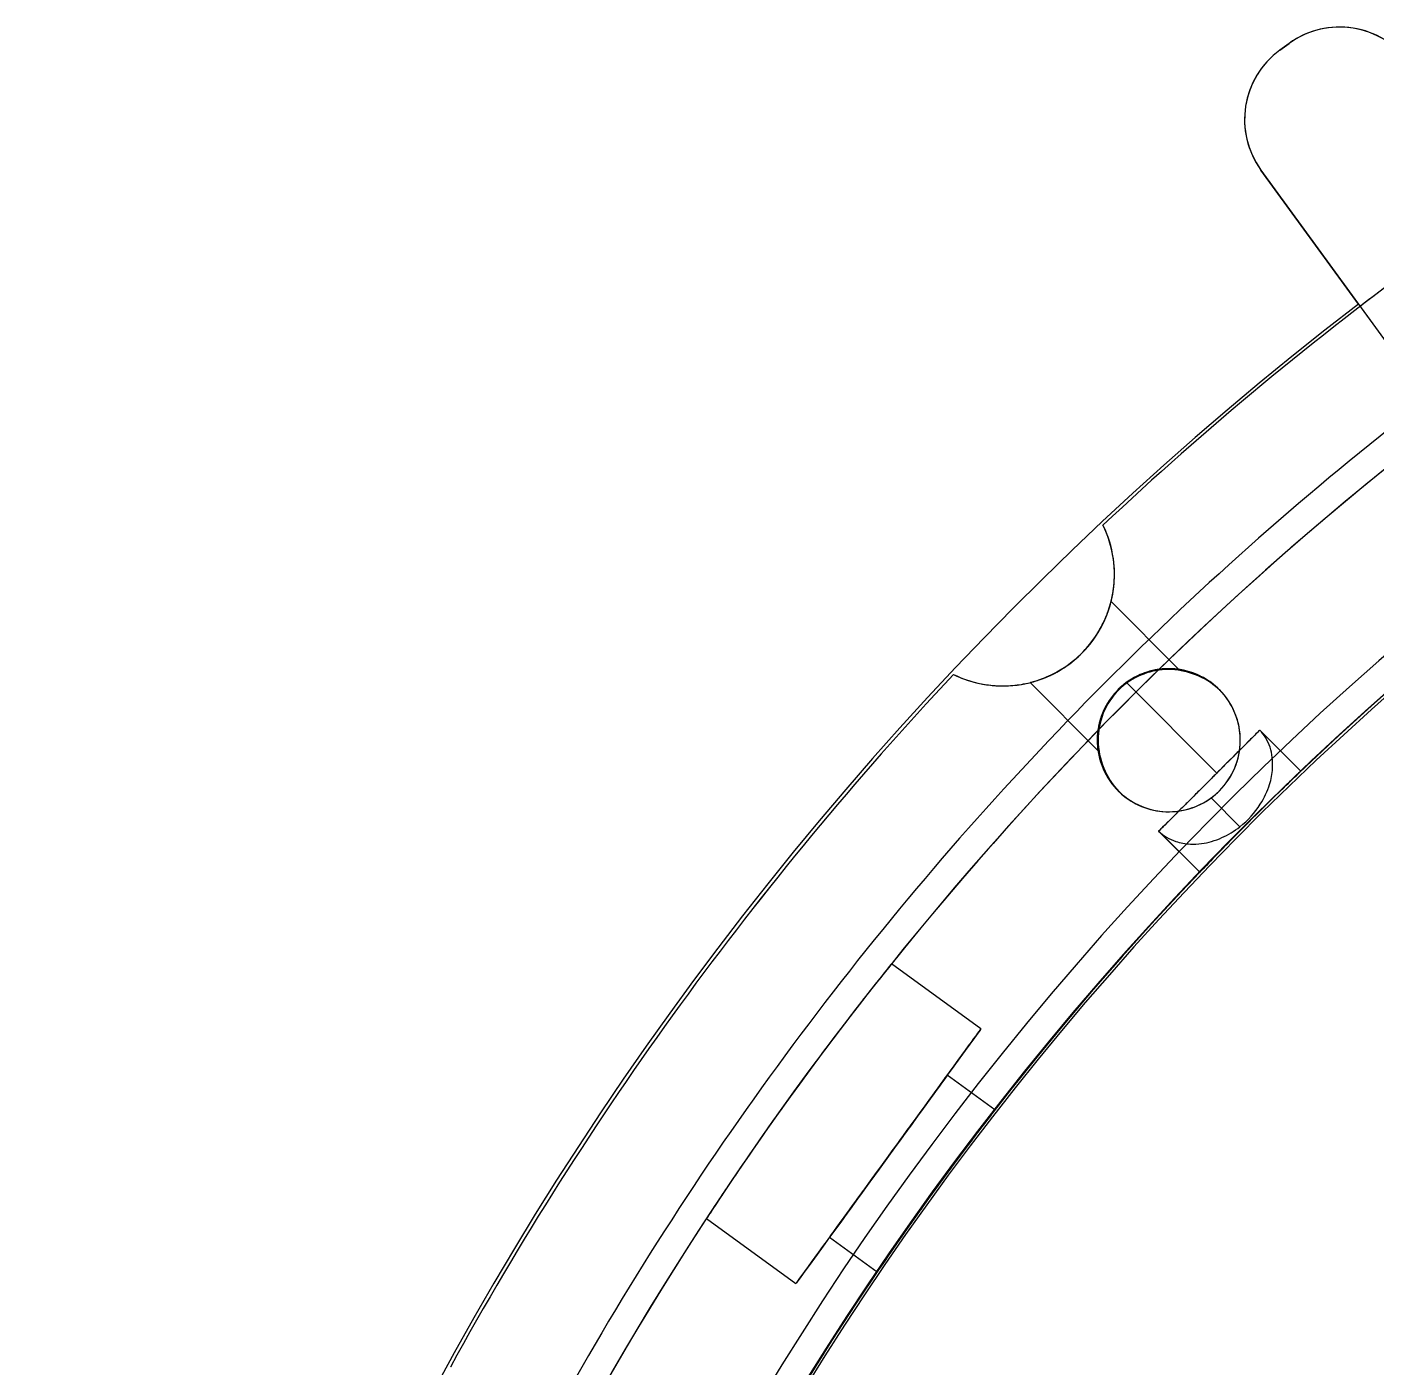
# Model space of a CAD drawing. Header units: millimetres. Extents: x -235 to 540, y -175 to 360.
# Drawn here: x -119.1 to -71.92, y 57.29 to 104.13 of the extents above; entities that cross this region are included whole.
import ezdxf

# ---------------------------------------------------------------- set-up
doc = ezdxf.new("R2010")
doc.units = ezdxf.units.MM
doc.layers.get('0').update_dxf_attribs({"color": 1, "linetype": 'CONTINUOUS'})

msp = doc.modelspace()

# ---------------------------------------------------------------- linework, layer by layer
at = {"color": 2, "linetype": 'CONTINUOUS'}
for p, q in [((-74.988, 103.552), (-75.312, 103.317)), ((-75.312, 103.317), (-74.988, 103.552)), ((-74.988, 103.552, -20), (-75.312, 103.317, -20)), ((-74.988, 103.552, -20), (-74.988, 103.552)), ((-75.312, 103.317), (-75.312, 103.317, -20)), ((-75.975, 99.127), (-72.51, 94.357)), ((-72.569, 94.438), (-75.975, 99.127)), ((-75.975, 99.127, -20), (-8.158, 5.784, -20)), ((-75.975, 99.127, -20), (-75.975, 99.127)), ((-72.569, 94.438, -7), (-65.983, 85.374, -7)), ((-72.569, 94.438), (-72.569, 94.438, -7)), ((-81.495, 86.716, 2.679), (-81.495, 86.716, 30)), ((-81.213, 84.041, 19), (-81.213, 84.041, 17)), ((-81.213, 84.041, 17), (-78.842, 81.671, 17)), ((-78.842, 81.671, 19), (-81.213, 84.041, 19)), ((-81.213, 84.041, 26.5), (-78.844, 81.672, 26.5)), ((-81.213, 84.041, 9.5), (-78.842, 81.671, 9.5)), ((-78.852, 81.672, 26.347), (-78.846, 81.671, 26.409)), ((-78.842, 81.671, 17), (-78.842, 81.671, 19)), ((-86.716, 81.495, 30), (-86.716, 81.495, 2.679)), ((-84.041, 81.213, 17), (-84.041, 81.213, 19)), ((-84.041, 81.213, 19), (-81.671, 78.842, 19)), ((-81.671, 78.842, 17), (-84.041, 81.213, 17)), ((-81.671, 78.842, 26.5), (-84.041, 81.213, 26.5)), ((-81.671, 78.842, 9.5), (-84.041, 81.213, 9.5)), ((-77.513, 78.05, 48.86), (-80.66, 81.197, 31.013)), ((-80.964, 80.964, 31), (-80.964, 80.964, 28.5)), ((-80.964, 80.964, 7.5), (-80.964, 80.964, 1.474)), ((-80.964, 80.964, 15), (-80.964, 80.964, 11.5)), ((-80.964, 80.964, 24.5), (-80.964, 80.964, 21)), ((-80.964, 80.964, 31), (-80.949, 80.949, 31.012)), ((-77.396, 80.931, 31), (-77.428, 80.964, 30.624)), ((-76.014, 79.55, 38.645), (-76.014, 79.55, 38.5)), ((-76.014, 79.55, 54.5), (-76.014, 79.55, 38.645)), ((-74.579, 78.115, 54.5), (-76.014, 79.55, 54.5)), ((-76.014, 79.549, 38.5), (-74.579, 78.115, 38.5)), ((-76.014, 79.549, 38.454), (-76.014, 79.549, 38.5)), ((-81.671, 78.842, 19), (-81.671, 78.842, 17)), ((-74.579, 78.115, 38.5), (-74.579, 78.115, 54.5)), ((-80.964, 77.428, 30.624), (-80.931, 77.396, 31)), ((-77.428, 77.428, 0.134), (-77.428, 77.428, 30.317)), ((-77.717, 77.18, 30.321), (-76.711, 76.174, 36.029)), ((-79.55, 76.014, 54.5), (-78.115, 74.579, 54.5)), ((-79.55, 76.014, 38.645), (-79.55, 76.014, 54.5)), ((-79.55, 76.014, 38.5), (-79.55, 76.014, 38.645)), ((-78.115, 74.579, 38.5), (-79.549, 76.014, 38.5)), ((-79.549, 76.014, 38.5), (-79.549, 76.014, 38.454)), ((-78.115, 74.579, 54.5), (-78.115, 74.579, 38.5)), ((-85.759, 69.106, 51), (-88.888, 71.379, 51)), ((-85.271, 66.279, 51), (-86.935, 67.488, 51)), ((-95.353, 62.48, 51), (-92.225, 60.207, 51)), ((-91.049, 61.825, 51), (-89.385, 60.616, 51)), ((-104.303, 57.288, 2.679), (-104.303, 57.288, 30))]:
    msp.add_line(p, q, dxfattribs=at)
for centre, radius, start, end in [((-73.225, 101.125), 3, 35.9998, 126.0002), ((-73.225, 101.125), 3, 36, 126), ((-73.225, 101.125, -20), 3, 36, 126), ((-73.548, 100.89), 3, 125.9998, -143.9998), ((-73.548, 100.89), 3, 126, -144), ((-73.548, 100.89, -20), 3, 126, -144), ((0, 0, 2.679), 119, 126.0963, 133.22221), ((0, 0, 30.002), 119, 126.09631, 133.22224), ((0, 0), 119, 126.0963, 127.54092), ((0, 0), 119.1, 127.53962, -145.53962), ((0, 0, -7), 119.1, 127.53962, -145.53962), ((0.006, 0.023, 34.021), 114.985, 126.10874, 140.87401), ((0, 0, 35.732), 114, 126.10052, -175.27167), ((0, 0, 67), 114, 126.10052, 178.49204), ((0, 0), 109, 126.10514, -144.10514), ((0, 0), 108, 126.1061, -144.1061), ((0, 0, 67), 108, 126.1061, 178.40825), ((0, 0), 107.9, 127.69948, -145.69948), ((0, 0, -7), 107.9, 127.69948, -145.69948), ((-79.196, 79.196, 31), 2.5, 43.9419, 135), ((0, 0, 2.679), 119, 136.77779, 151.22221), ((0, 0, 30), 119, 136.77782, 151.22222), ((-79.196, 79.196, 31), 2.5, 135, -133.9419)]:
    msp.add_arc(centre, radius, start, end, dxfattribs=at)
at = {"color": 2, "linetype": 'CONTINUOUS', "extrusion": (0.179317, -0.187651, 0.965729)}
msp.add_arc((-2.926, 116.803, -28.298), 4.093, -36.4221, -16.9015, dxfattribs=at)
at = {"color": 2, "linetype": 'CONTINUOUS', "extrusion": (-0.488932, 0.512193, 0.706118)}
msp.add_arc((5.581, -64.203, 105.444), 6.662, 153.3603, 167.6873, dxfattribs=at)
at = {"color": 2, "linetype": 'CONTINUOUS', "extrusion": (0.18348, -0.187076, 0.965058)}
msp.add_arc((-1.25, 116.67, -28.588), 3.95, -57.4496, -37.1324, dxfattribs=at)
at = {"color": 2, "linetype": 'CONTINUOUS', "extrusion": (-0.496393, 0.508816, 0.703349)}
msp.add_arc((2.968, -63.161, 105.674), 5.194, 138.9902, 152.9179, dxfattribs=at)
at = {"color": 2, "linetype": 'CONTINUOUS', "extrusion": (-0.502492, 0.507395, 0.700037)}
msp.add_arc((1.161, -61.883, 105.944), 3.982, 124.1224, 138.6712, dxfattribs=at)
at = {"color": 2, "linetype": 'CONTINUOUS', "extrusion": (0.188208, -0.188269, 0.963915)}
msp.add_arc((-0.019, 116.405, -29.075), 3.78, -99.3074, -57.8825, dxfattribs=at)
at = {"color": 2, "linetype": 'CONTINUOUS', "extrusion": (0.95967, -0.281093, 0.00449)}
for centre in [(56.033, 26.963, -101.442), (56.033, 9.963, -101.518), (56.033, 17.463, -101.485)]:
    msp.add_arc(centre, 1.791, -25.3407, -0.2223, dxfattribs=at)
at = {"color": 2, "linetype": 'CONTINUOUS', "extrusion": (-0.963183, 0.268837, 0.00236)}
for centre, start in [((-57.349, 26.259, 100.878), 159.0944), ((-57.349, 9.259, 100.838), 159.0943), ((-57.349, 18.759, 100.861), 159.0944)]:
    msp.add_arc(centre, 1.765, start, 179.8901, dxfattribs=at)
at = {"color": 2, "linetype": 'CONTINUOUS', "extrusion": (-0.506108, 0.507423, 0.697407)}
msp.add_arc((0.306, -60.864, 106.155), 3.217, 110.4004, 123.8922, dxfattribs=at)
at = {"color": 2, "linetype": 'CONTINUOUS', "extrusion": (-0.799614, 0.563827, 0.206678)}
for centre in [(-19.759, 2.081, 117.914), (-19.759, -5.257, 116.364)]:
    msp.add_arc(centre, 2.149, 128.338, 141.6283, dxfattribs=at)
at = {"color": 2, "linetype": 'CONTINUOUS', "extrusion": (-0.799614, 0.563828, 0.206678)}
msp.add_arc((-19.759, -14.552, 114.401), 2.149, 128.338, 141.6283, dxfattribs=at)
at = {"color": 2, "linetype": 'CONTINUOUS', "extrusion": (0.880822, -0.46298, 0.099007)}
for centre in [(34.541, 37.471, -107.858), (34.541, 20.555, -109.542), (34.541, 28.018, -108.799)]:
    msp.add_arc(centre, 2.087, -44.2031, -24.7133, dxfattribs=at)
at = {"color": 2, "linetype": 'CONTINUOUS', "extrusion": (-0.90578, 0.418425, 0.066961)}
for centre in [(-40.22, 19.053, 110.523), (-40.22, 11.57, 110.02)]:
    msp.add_arc(centre, 2.032, 140.092, 159.335, dxfattribs=at)
at = {"color": 2, "linetype": 'CONTINUOUS', "extrusion": (-0.905779, 0.418426, 0.066961)}
msp.add_arc((-40.22, 2.091, 109.384), 2.032, 140.092, 159.3349, dxfattribs=at)
at = {"color": 2, "linetype": 'CONTINUOUS', "extrusion": (0.64568, -0.636639, 0.421649)}
for centre in [(0.815, 73.116, -95.122), (0.815, 57.702, -102.29), (0.815, 64.502, -99.128)]:
    msp.add_arc(centre, 1.864, -89.0841, -56.5957, dxfattribs=at)
at = {"color": 2, "linetype": 'CONTINUOUS', "extrusion": (-0.699226, 0.628125, 0.341381)}
for centre, start, end in [((-6.174, -14.874, 118.867), 112.832, 130.2509), ((-6.174, -21.924, 116.306), 112.832, 130.2509), ((-6.174, -30.853, 113.063), 112.8319, 130.2508)]:
    msp.add_arc(centre, 2.032, start, end, dxfattribs=at)
at = {"color": 2, "linetype": 'CONTINUOUS', "extrusion": (0.753365, -0.600858, 0.267228)}
for centre in [(12.953, 56.582, -104.765), (12.953, 40.2, -109.307), (12.953, 47.427, -107.303)]:
    msp.add_arc(centre, 2.117, -58.98, -42.0931, dxfattribs=at)
at = {"color": 2, "linetype": 'CONTINUOUS', "extrusion": (-0.508033, 0.508044, 0.695553)}
msp.add_arc((0, -60.154, 106.303), 2.756, 82.8394, 110.5129, dxfattribs=at)
at = {"color": 2, "linetype": 'CONTINUOUS', "extrusion": (-0.636165, 0.633531, 0.440378)}
for centre in [(-0.24, -27.448, 116.966), (-0.24, -42.711, 109.48), (-0.24, -34.182, 113.663)]:
    msp.add_arc(centre, 1.82, 89.2779, 114.0058, dxfattribs=at)
at = {"color": 2, "linetype": 'CONTINUOUS', "extrusion": (-0.636639, 0.64568, 0.421649)}
for centre in [(0.815, -25.058, 117.47), (0.815, -40.473, 110.302), (0.815, -31.859, 114.307)]:
    msp.add_arc(centre, 1.864, 56.5957, 89.0841, dxfattribs=at)
at = {"color": 2, "linetype": 'CONTINUOUS', "extrusion": (0.633531, -0.636165, 0.440378)}
for centre in [(-0.24, 75.032, -93.626), (-0.24, 59.77, -101.112), (-0.24, 66.503, -97.81)]:
    msp.add_arc(centre, 1.82, -114.0058, -89.2779, dxfattribs=at)
at = {"color": 2, "linetype": 'CONTINUOUS', "extrusion": (0.187751, -0.187081, 0.964236)}
msp.add_arc((0.23, 116.482, -28.939), 3.825, -126.5458, -99.5327, dxfattribs=at)
at = {"color": 2, "linetype": 'CONTINUOUS', "extrusion": (-0.507727, 0.507386, 0.696256)}
msp.add_arc((-0.077, -60.426, 106.247), 2.926, 62.0836, 82.5263, dxfattribs=at)
at = {"color": 2, "linetype": 'CONTINUOUS', "extrusion": (0.628125, -0.699226, 0.341381)}
for centre in [(-6.174, 64.69, -100.774), (-6.174, 48.712, -106.577), (-6.174, 55.761, -104.017)]:
    msp.add_arc(centre, 2.032, -130.2509, -112.832, dxfattribs=at)
at = {"color": 2, "linetype": 'CONTINUOUS', "extrusion": (-0.003144, -0.003583, 0.999989)}
msp.add_arc((-79.11, 79.294, 30.975), 2.483, 84.6879, 125.7866, dxfattribs=at)
at = {"color": 2, "linetype": 'CONTINUOUS', "extrusion": (0.180261, -0.182048, 0.966625)}
msp.add_arc((-0.592, 108.55, -27.91), 2.513, 38.6264, 63.9134, dxfattribs=at)
at = {"color": 2, "linetype": 'CONTINUOUS', "extrusion": (0.50913, -0.739381, 0.44057)}
msp.add_arc((-21.01, 72.885, -88.629), 2.419, 38.569, 50.8283, dxfattribs=at)
at = {"color": 2, "linetype": 'CONTINUOUS', "extrusion": (-0.500959, 0.752068, 0.428291)}
msp.add_arc((22.743, -32.202, 107.988), 2.439, -142.0363, -129.7924, dxfattribs=at)
at = {"color": 2, "linetype": 'CONTINUOUS', "extrusion": (0.50096, -0.752067, 0.428292)}
msp.add_arc((-22.743, 56.149, -96.638), 2.439, 37.9637, 50.2076, dxfattribs=at)
at = {"color": 2, "linetype": 'CONTINUOUS', "extrusion": (0.49751, -0.757099, 0.423421)}
msp.add_arc((-23.446, 64.166, -92.805), 2.45, 37.8608, 49.823, dxfattribs=at)
at = {"color": 2, "linetype": 'CONTINUOUS', "extrusion": (-0.49751, 0.757098, 0.423422)}
msp.add_arc((23.446, -22.946, 112.07), 2.45, -142.1392, -130.177, dxfattribs=at)
at = {"color": 2, "linetype": 'CONTINUOUS', "extrusion": (-0.497511, 0.757098, 0.423422)}
msp.add_arc((23.446, -38.347, 104.872), 2.45, -142.1392, -130.177, dxfattribs=at)
at = {"color": 2, "linetype": 'CONTINUOUS', "extrusion": (0.290529, -0.932961, 0.212549)}
msp.add_arc((-53.243, 47.064, -93.397), 2.334, 27.5738, 44.5195, dxfattribs=at)
at = {"color": 2, "linetype": 'CONTINUOUS', "extrusion": (-0.255592, 0.948844, 0.185387)}
msp.add_arc((57.077, -1.354, 100.737), 2.267, -154.2904, -135.9254, dxfattribs=at)
at = {"color": 2, "linetype": 'CONTINUOUS', "extrusion": (0.255593, -0.948843, 0.185388)}
msp.add_arc((-57.076, 27.394, -95.824), 2.267, 25.7097, 44.0746, dxfattribs=at)
at = {"color": 2, "linetype": 'CONTINUOUS', "extrusion": (0.243084, -0.953906, 0.175995)}
msp.add_arc((-58.402, 35.706, -93.673), 2.243, 24.9523, 43.992, dxfattribs=at)
at = {"color": 2, "linetype": 'CONTINUOUS', "extrusion": (-0.243085, 0.953905, 0.175996)}
msp.add_arc((58.402, 9.084, 101.681), 2.243, -155.0476, -136.008, dxfattribs=at)
at = {"color": 2, "linetype": 'CONTINUOUS', "extrusion": (-0.243086, 0.953905, 0.175997)}
msp.add_arc((58.402, -7.651, 98.689), 2.243, -155.0476, -136.0079, dxfattribs=at)
at = {"color": 2, "linetype": 'CONTINUOUS', "extrusion": (0.005925, -0.999075, 0.042601)}
msp.add_arc((-79.984, 29.86, -80.925), 1.645, 17.7756, 29.406, dxfattribs=at)
at = {"color": 2, "linetype": 'CONTINUOUS', "extrusion": (0.029062, 0.999177, 0.028311)}
msp.add_arc((82.719, 14.826, 79.789), 1.546, -164.9297, -153.0293, dxfattribs=at)
at = {"color": 2, "linetype": 'CONTINUOUS', "extrusion": (-0.029062, -0.999177, 0.028311)}
msp.add_arc((-82.719, 11.663, -79.039), 1.546, 15.0704, 26.9707, dxfattribs=at)
at = {"color": 2, "linetype": 'CONTINUOUS', "extrusion": (-0.042641, -0.99882, 0.023246)}
msp.add_arc((-83.756, 20.746, -77.767), 1.51, 13.6074, 25.9866, dxfattribs=at)
at = {"color": 2, "linetype": 'CONTINUOUS', "extrusion": (0.04264, 0.99882, 0.023247)}
for centre, start, end in [((83.756, 24.742, 78.825), -166.3925, -154.0134), ((83.756, 7.747, 78.43), -166.3924, -154.0133)]:
    msp.add_arc(centre, 1.51, start, end, dxfattribs=at)
at = {"color": 2, "linetype": 'CONTINUOUS', "extrusion": (-0.004435, -0.035348, 0.999365)}
msp.add_arc((-88.44, 69.632, 28.463), 2.616, 53.1234, 91.9625, dxfattribs=at)
at = {"color": 2, "linetype": 'CONTINUOUS', "extrusion": (0.179405, -0.186466, 0.965942)}
msp.add_arc((-2.317, 108.372, -28.204), 2.656, -11.1413, 39.2472, dxfattribs=at)
at = {"color": 2, "linetype": 'CONTINUOUS', "extrusion": (-0.11404, -0.993472, 0.003008)}
msp.add_arc((-88.928, 26.708, -72.067), 1.287, 3.2555, 17.9137, dxfattribs=at)
at = {"color": 2, "linetype": 'CONTINUOUS', "extrusion": (0.126459, 0.991971, 0.001033)}
msp.add_arc((89.785, 16.929, 71.062), 1.247, -179.8789, -164.899, dxfattribs=at)
at = {"color": 2, "linetype": 'CONTINUOUS', "extrusion": (-0.126859, -0.99192, 0.000964928)}
msp.add_arc((-89.812, 9.566, -71), 1.246, 0.111, 15.1014, dxfattribs=at)
at = {"color": 2, "linetype": 'CONTINUOUS', "extrusion": (-0.129442, -0.991587, 0.000737842)}
msp.add_arc((-89.988, 19.05, -70.764), 1.237, 0.0851, 13.5278, dxfattribs=at)
at = {"color": 2, "linetype": 'CONTINUOUS', "extrusion": (0.116812, 0.99315, 0.002946)}
msp.add_arc((89.116, 26.296, 71.979), 1.274, -172.7191, -166.5707, dxfattribs=at)
at = {"color": 2, "linetype": 'CONTINUOUS', "extrusion": (0.129922, 0.991524, 0.00066441)}
msp.add_arc((90.021, 9.455, 70.741), 1.236, -179.9263, -166.4715, dxfattribs=at)
at = {"color": 2, "linetype": 'CONTINUOUS', "extrusion": (-0.33231, -0.943117, 0.009985)}
msp.add_arc((-102.273, 26.972, -50.561), 0.769, -4.2113, 2.573, dxfattribs=at)
at = {"color": 2, "linetype": 'CONTINUOUS', "extrusion": (0.361297, 0.932406, 0.00912)}
msp.add_arc((103.381, 26.099, 47.907), 0.356, 175.1537, -174.4446, dxfattribs=at)
at = {"color": 2, "linetype": 'CONTINUOUS', "extrusion": (0.187181, -0.180885, 0.965528)}
msp.add_arc((2.202, 116.77, -28.385), 4.037, -162.9132, -127.498, dxfattribs=at)
at = {"color": 2, "linetype": 'CONTINUOUS', "extrusion": (-0.512615, 0.488228, 0.7063)}
msp.add_arc((-5.85, -64.266, 105.429), 6.801, 12.3582, 24.1114, dxfattribs=at)
at = {"color": 2, "linetype": 'CONTINUOUS', "extrusion": (-0.50933, 0.494976, 0.703976)}
msp.add_arc((-3.43, -63.397, 105.623), 5.466, 24.4425, 37.8947, dxfattribs=at)
at = {"color": 2, "linetype": 'CONTINUOUS', "extrusion": (-0.507734, 0.500438, 0.701261)}
msp.add_arc((-1.739, -62.357, 105.845), 4.398, 38.3334, 47.7654, dxfattribs=at)
at = {"color": 2, "linetype": 'CONTINUOUS', "extrusion": (-0.507293, 0.504379, 0.698753)}
msp.add_arc((-0.688, -61.389, 106.047), 3.595, 47.8132, 62.0674, dxfattribs=at)
at = {"color": 2, "linetype": 'CONTINUOUS', "extrusion": (-0.281093, 0.95967, 0.00449)}
for centre, start in [((56.033, 26.037, 101.68), 0.2223), ((56.033, 9.037, 101.604), 0.2222), ((56.033, 18.537, 101.646), 0.2223)]:
    msp.add_arc(centre, 1.791, start, 25.3407, dxfattribs=at)
at = {"color": 2, "linetype": 'CONTINUOUS', "extrusion": (0.268837, -0.963183, 0.00236)}
for centre, start in [((-57.349, 26.741, -100.753), -179.8901), ((-57.349, 9.741, -100.794), -179.89), ((-57.349, 17.241, -100.776), -179.8901)]:
    msp.add_arc(centre, 1.765, start, -159.0944, dxfattribs=at)
at = {"color": 2, "linetype": 'CONTINUOUS', "extrusion": (0.418425, -0.90578, 0.066961)}
for centre in [(-40.22, 33.828, -106.974), (-40.22, 16.866, -108.112), (-40.22, 24.349, -107.61)]:
    msp.add_arc(centre, 2.032, -159.335, -140.092, dxfattribs=at)
at = {"color": 2, "linetype": 'CONTINUOUS', "extrusion": (-0.46298, 0.880822, 0.099007)}
for centre in [(34.541, 15.268, 113.106), (34.541, -1.648, 111.423), (34.541, 7.805, 112.363)]:
    msp.add_arc(centre, 2.087, 24.7133, 44.2031, dxfattribs=at)
at = {"color": 2, "linetype": 'CONTINUOUS', "extrusion": (0.563827, -0.799614, 0.206678)}
for centre in [(-19.759, 49.775, -106.96), (-19.759, 33.142, -110.474), (-19.759, 40.48, -108.924)]:
    msp.add_arc(centre, 2.149, -141.6283, -128.338, dxfattribs=at)
at = {"color": 2, "linetype": 'CONTINUOUS', "extrusion": (-0.600858, 0.753365, 0.267228)}
for centre in [(12.953, -5.509, 118.928), (12.953, -12.736, 116.923)]:
    msp.add_arc(centre, 2.117, 42.0931, 58.98, dxfattribs=at)
at = {"color": 2, "linetype": 'CONTINUOUS', "extrusion": (-0.600858, 0.753365, 0.267227)}
msp.add_arc((12.953, -21.891, 114.385), 2.117, 42.0931, 58.98, dxfattribs=at)
at = {"color": 2, "linetype": 'CONTINUOUS', "extrusion": (0.179539, -0.179614, 0.967215)}
msp.add_arc((-0.024, 108.689, -27.653), 2.432, 63.686, 89.9813, dxfattribs=at)
at = {"color": 2, "linetype": 'CONTINUOUS', "extrusion": (0.556467, -0.558868, 0.614827)}
msp.add_arc((-0.253, 85.318, -77.39), 1.641, 61.4801, 89.7892, dxfattribs=at)
at = {"color": 2, "linetype": 'CONTINUOUS', "extrusion": (-0.556467, 0.558868, 0.614827)}
for centre in [(0.253, -49.434, 105.365), (0.253, -62.841, 94.913)]:
    msp.add_arc(centre, 1.641, -118.5198, -90.2107, dxfattribs=at)
at = {"color": 2, "linetype": 'CONTINUOUS', "extrusion": (-0.555421, 0.556893, 0.617558)}
msp.add_arc((0.155, -57.293, 99.32), 1.62, -114.6689, -90.1306, dxfattribs=at)
at = {"color": 2, "linetype": 'CONTINUOUS', "extrusion": (0.555421, -0.556893, 0.617558)}
msp.add_arc((-0.155, 78.136, -82.955), 1.62, 65.3312, 89.8694, dxfattribs=at)
at = {"color": 2, "linetype": 'CONTINUOUS', "extrusion": (0.555122, -0.556371, 0.618297)}
msp.add_arc((-0.132, 91.58, -72.369), 1.614, 66.5595, 89.8876, dxfattribs=at)
at = {"color": 2, "linetype": 'CONTINUOUS', "extrusion": (-0.010506, 0.01052, 0.999889)}
msp.add_arc((-78.909, 78.9, 32.711), 2.418, 125.9668, 135.0022, dxfattribs=at)
at = {"color": 2, "linetype": 'CONTINUOUS', "extrusion": (0.560197, -0.606805, 0.563885)}
msp.add_arc((-4.682, 86.094, -78.426), 1.986, 46.4194, 67.6845, dxfattribs=at)
at = {"color": 2, "linetype": 'CONTINUOUS', "extrusion": (-0.559567, 0.612072, 0.558796)}
msp.add_arc((5.249, -49.498, 103.256), 2.014, -134.4295, -113.3525, dxfattribs=at)
at = {"color": 2, "linetype": 'CONTINUOUS', "extrusion": (0.559567, -0.612072, 0.558796)}
msp.add_arc((-5.249, 71.475, -88.448), 2.014, 45.5706, 66.6476, dxfattribs=at)
at = {"color": 2, "linetype": 'CONTINUOUS', "extrusion": (0.557647, -0.622307, 0.549331)}
msp.add_arc((-6.406, 78.332, -84.016), 2.062, 45.4533, 63.3829, dxfattribs=at)
at = {"color": 2, "linetype": 'CONTINUOUS', "extrusion": (-0.557647, 0.622306, 0.549331)}
for centre in [(6.406, -40.312, 109.011), (6.406, -54.517, 99.672)]:
    msp.add_arc(centre, 2.062, -134.5466, -116.6171, dxfattribs=at)
at = {"color": 2, "linetype": 'CONTINUOUS', "extrusion": (0.180319, -0.179942, 0.967009)}
msp.add_arc((0.124, 108.64, -27.743), 2.458, 90.0957, 135.9081, dxfattribs=at)
at = {"color": 2, "linetype": 'CONTINUOUS', "extrusion": (-0.001745, 0.004868, 0.999987)}
msp.add_arc((-79.15, 79.062, 31.547), 2.461, 135.1713, -179.459, dxfattribs=at)
at = {"color": 2, "linetype": 'CONTINUOUS', "extrusion": (-0.558868, 0.556467, 0.614827)}
msp.add_arc((-0.253, -56.926, 99.524), 1.641, -89.7893, -61.4802, dxfattribs=at)
at = {"color": 2, "linetype": 'CONTINUOUS', "extrusion": (0.558868, -0.556467, 0.614827)}
for centre, start in [((0.253, 77.826, -83.231), 90.2107), ((0.253, 91.233, -72.779), 90.2108)]:
    msp.add_arc(centre, 1.641, start, 118.5198, dxfattribs=at)
at = {"color": 2, "linetype": 'CONTINUOUS', "extrusion": (0.556893, -0.555421, 0.617558)}
msp.add_arc((0.155, 85.608, -77.088), 1.62, 90.1305, 114.6689, dxfattribs=at)
at = {"color": 2, "linetype": 'CONTINUOUS', "extrusion": (-0.556893, 0.555421, 0.617558)}
for centre, start, end in [((-0.155, -63.192, 94.689), -89.8694, -65.3312), ((-0.155, -49.821, 105.187), -89.8695, -65.3311)]:
    msp.add_arc(centre, 1.62, start, end, dxfattribs=at)
at = {"color": 2, "linetype": 'CONTINUOUS', "extrusion": (0.086175, -0.086175, 0.992546)}
for centre, radius, start, end in [((-0.028, 114.896, 16.746), 2.528, -45.3946, 0.0342), ((-0.001, 114.868, 16.746), 2.49, -89.971, -45.3948), ((0, 114.86, 16.746), 2.482, -98.8019, -90.0003), ((0.004, 114.873, 16.746), 2.495, -140.0992, -98.8407)]:
    msp.add_arc(centre, radius, start, end, dxfattribs=at)
at = {"color": 2, "linetype": 'CONTINUOUS', "extrusion": (-0.622306, 0.557647, 0.549331)}
msp.add_arc((-6.406, -48.25, 103.792), 2.062, -63.3829, -45.4534, dxfattribs=at)
at = {"color": 2, "linetype": 'CONTINUOUS', "extrusion": (0.622306, -0.557647, 0.549331)}
for centre in [(6.406, 70.394, -89.235), (6.406, 84.599, -79.896)]:
    msp.add_arc(centre, 2.062, 116.6171, 134.5466, dxfattribs=at)
at = {"color": 2, "linetype": 'CONTINUOUS', "extrusion": (0.612072, -0.559567, 0.558796)}
msp.add_arc((5.249, 79.353, -83.14), 2.014, 113.3525, 134.4295, dxfattribs=at)
at = {"color": 2, "linetype": 'CONTINUOUS', "extrusion": (-0.612072, 0.559567, 0.558796)}
for centre, start, end in [((-5.249, -55.718, 99.065), -66.6476, -45.5706), ((-5.249, -41.62, 108.565), -66.6475, -45.5705)]:
    msp.add_arc(centre, 2.014, start, end, dxfattribs=at)
at = {"color": 2, "linetype": 'CONTINUOUS', "extrusion": (0.180606, -0.186132, 0.965783)}
msp.add_arc((-1.809, 108.347, -28.27), 2.619, -43.3238, -11.1814, dxfattribs=at)
at = {"color": 2, "linetype": 'CONTINUOUS', "extrusion": (-0.757098, 0.49751, 0.423422)}
msp.add_arc((-23.446, -31.552, 108.048), 2.45, -49.823, -37.8608, dxfattribs=at)
at = {"color": 2, "linetype": 'CONTINUOUS', "extrusion": (0.757098, -0.49751, 0.423422)}
for centre in [(23.446, 55.559, -96.827), (23.446, 70.96, -89.629)]:
    msp.add_arc(centre, 2.45, 130.177, 142.1392, dxfattribs=at)
at = {"color": 2, "linetype": 'CONTINUOUS', "extrusion": (0.752068, -0.500959, 0.428291)}
msp.add_arc((22.743, 64.733, -92.569), 2.439, 129.7924, 142.0363, dxfattribs=at)
at = {"color": 2, "linetype": 'CONTINUOUS', "extrusion": (-0.752067, 0.50096, 0.428292)}
msp.add_arc((-22.743, -38.98, 104.775), 2.439, -50.2077, -37.9637, dxfattribs=at)
at = {"color": 2, "linetype": 'CONTINUOUS', "extrusion": (-0.752068, 0.500959, 0.428291)}
msp.add_arc((-22.743, -23.618, 112.056), 2.439, -50.2076, -37.9637, dxfattribs=at)
at = {"color": 2, "linetype": 'CONTINUOUS', "extrusion": (0.948844, -0.255592, 0.185387)}
msp.add_arc((57.077, 36.729, -94.063), 2.267, 135.9254, 154.2904, dxfattribs=at)
at = {"color": 2, "linetype": 'CONTINUOUS', "extrusion": (-0.948843, 0.255593, 0.185388)}
msp.add_arc((-57.076, -8.724, 99.346), 2.267, -44.0746, -25.7097, dxfattribs=at)
at = {"color": 2, "linetype": 'CONTINUOUS', "extrusion": (-0.948844, 0.255592, 0.185387)}
msp.add_arc((-57.077, 7.982, 102.498), 2.267, -44.0746, -25.7096, dxfattribs=at)
at = {"color": 2, "linetype": 'CONTINUOUS', "extrusion": (-0.953905, 0.243085, 0.175996)}
msp.add_arc((-58.402, -0.268, 100.009), 2.243, -43.992, -24.9524, dxfattribs=at)
at = {"color": 2, "linetype": 'CONTINUOUS', "extrusion": (0.953905, -0.243085, 0.175996)}
msp.add_arc((58.402, 26.354, -95.345), 2.243, 136.008, 155.0476, dxfattribs=at)
at = {"color": 2, "linetype": 'CONTINUOUS', "extrusion": (0.953905, -0.243084, 0.175996)}
msp.add_arc((58.402, 43.089, -92.353), 2.243, 136.008, 155.0477, dxfattribs=at)
at = {"color": 2, "linetype": 'CONTINUOUS', "extrusion": (0.707107, -0.707107, 1.71257e-16)}
for centre, radius, start, end in [((0, 54.5, -110), 2.5, 0, 180), ((-25.658, 39.912, -110), 28.095, 6.682, 9.5651), ((-33.739, 38.98, -110), 36.229, 3.0106, 6.6579), ((-39.5, 38.652, -110), 42, -0.0086, 3.0454), ((-6.776, 44.268, -110), 8.688, 17.691, 22.4203), ((-10.873, 42.951, -110), 12.992, 14.116, 17.7327), ((-17.512, 41.315, -110), 19.829, 9.4776, 14.0214), ((-1.613, 46.708, -110), 2.968, 30.3797, 36.8301), ((-3.466, 45.65, -110), 5.101, 22.2443, 30.1095), ((-0.005, 48.332, -110), 0.648, 71.0984, 84.4672), ((-0.086, 48.123, -110), 0.872, 57.7073, 70.5352), ((-0.294, 47.824, -110), 1.235, 45.4589, 56.9602), ((-0.769, 47.343, -110), 1.911, 36.784, 45.4335), ((0.432, 47.662, -110), 1.448, 126.6472, 139.6782), ((0.097, 48.106, -110), 0.891, 112.0352, 126.4316), ((0.001, 48.348, -110), 0.632, 84.8664, 112.1619), ((5.149, 44.907, -110), 6.941, 155.6435, 159.3052), ((3.301, 45.746, -110), 4.911, 151.0546, 155.6656), ((1.507, 46.765, -110), 2.848, 139.9287, 151.5299), ((15.849, 41.694, -110), 18.124, 165.9093, 168.8061), ((11.323, 42.828, -110), 13.458, 162.9573, 165.9018), ((7.769, 43.922, -110), 9.74, 159.3275, 162.9806), ((39.424, 38.654, -110), 41.924, 176.9776, -179.9884), ((34.848, 38.901, -110), 37.341, 174.3041, 176.9866), ((28.369, 39.552, -110), 30.83, 171.6016, 174.3116), ((21.678, 40.541, -110), 24.066, 168.8079, 171.6049)]:
    msp.add_arc(centre, radius, start, end, dxfattribs=at)
at = {"color": 2, "linetype": 'CONTINUOUS', "extrusion": (0.557208, -0.557208, 0.615661)}
for centre, radius, start, end in [((-1.442, 98.079, -63.007), 3.942, -17.0238, -0.7852), ((-0.935, 97.917, -63.007), 3.41, -34.8109, -16.9142), ((-0.431, 97.573, -63.007), 2.8, -49.2322, -34.9357), ((-0.109, 97.192, -63.007), 2.3, -70.0621, -49.0923), ((0.001, 96.898, -63.007), 1.987, -101.0438, -70.1557), ((0.034, 97.035, -63.007), 2.128, -121.9187, -101.2193), ((1.031, 97.955, -63.007), 3.512, -162.9539, -150.6674), ((0.662, 97.751, -63.007), 3.091, -150.6163, -141.0567), ((0.283, 97.43, -63.007), 2.595, -141.3182, -121.9757)]:
    msp.add_arc(centre, radius, start, end, dxfattribs=at)
at = {"color": 2, "linetype": 'CONTINUOUS', "extrusion": (0.185147, -0.179943, 0.966096)}
msp.add_arc((1.711, 108.418, -28.139), 2.612, 135.0749, 167.279, dxfattribs=at)
at = {"color": 2, "linetype": 'CONTINUOUS', "extrusion": (0.999177, 0.029062, 0.028311)}
msp.add_arc((82.719, 21.159, -78.77), 1.546, 153.0293, 164.9297, dxfattribs=at)
at = {"color": 2, "linetype": 'CONTINUOUS', "extrusion": (-0.999177, -0.029061, 0.028311)}
msp.add_arc((-82.719, 7.329, 79.577), 1.546, -26.9708, -15.0704, dxfattribs=at)
at = {"color": 2, "linetype": 'CONTINUOUS', "extrusion": (-0.999177, -0.029062, 0.028311)}
msp.add_arc((-82.719, 24.323, 80.058), 1.546, -26.9707, -15.0703, dxfattribs=at)
at = {"color": 2, "linetype": 'CONTINUOUS', "extrusion": (-0.99882, -0.04264, 0.023247)}
msp.add_arc((-83.756, 15.244, 78.604), 1.51, -25.9867, -13.6075, dxfattribs=at)
at = {"color": 2, "linetype": 'CONTINUOUS', "extrusion": (0.99882, 0.04264, 0.023247)}
msp.add_arc((83.756, 11.248, -77.988), 1.51, 154.0134, 166.3925, dxfattribs=at)
at = {"color": 2, "linetype": 'CONTINUOUS', "extrusion": (0.99882, 0.042641, 0.023247)}
msp.add_arc((83.756, 28.244, -77.593), 1.51, 154.0134, 166.3925, dxfattribs=at)
at = {"color": 2, "linetype": 'CONTINUOUS', "extrusion": (0.991971, 0.126459, 0.001033)}
msp.add_arc((89.785, 19.071, -71.025), 1.247, 164.899, 179.8789, dxfattribs=at)
at = {"color": 2, "linetype": 'CONTINUOUS', "extrusion": (-0.991971, -0.126459, 0.001033)}
for centre in [(-89.785, 9.429, 71.055), (-89.785, 26.429, 71.072)]:
    msp.add_arc(centre, 1.247, -15.101, -0.1211, dxfattribs=at)
at = {"color": 2, "linetype": 'CONTINUOUS', "extrusion": (-0.991587, -0.129442, 0.000737868)}
msp.add_arc((-89.988, 16.95, 70.791), 1.237, -13.528, -0.0851, dxfattribs=at)
at = {"color": 2, "linetype": 'CONTINUOUS', "extrusion": (0.991587, 0.129442, 0.000737855)}
msp.add_arc((89.988, 9.55, -70.771), 1.237, 166.4721, 179.9149, dxfattribs=at)
at = {"color": 2, "linetype": 'CONTINUOUS', "extrusion": (0.991587, 0.129442, 0.000737853)}
msp.add_arc((89.988, 26.55, -70.759), 1.237, 166.4721, 179.9149, dxfattribs=at)
at = {"color": 2, "linetype": 'CONTINUOUS', "extrusion": (0.034461, 0.00396, 0.999398)}
msp.add_arc((87.719, 70.525, 28.499), 2.612, 83.8961, 127.4898, dxfattribs=at)
at = {"color": 2, "linetype": 'CONTINUOUS', "extrusion": (0.18574, -0.18616, 0.964803)}
msp.add_arc((-0.134, 108.136, -28.666), 2.455, -89.765, -43.9711, dxfattribs=at)
at = {"color": 2, "linetype": 'CONTINUOUS', "extrusion": (0.186632, -0.179366, 0.965917)}
msp.add_arc((2.384, 108.369, -28.215), 2.661, 166.8015, -142.9457, dxfattribs=at)
at = {"color": 2, "linetype": 'CONTINUOUS', "extrusion": (0.694535, -0.719458, 0.001142)}
msp.add_arc((-1.903, 54.623, -107.936), 2.5, 0.0018, 44.8879, dxfattribs=at)
at = {"color": 2, "linetype": 'CONTINUOUS', "extrusion": (-0.692988, 0.720948, 0.000531882)}
msp.add_arc((2.135, 38.443, 108.02), 2.5, -179.9991, -145.6322, dxfattribs=at)
at = {"color": 2, "linetype": 'CONTINUOUS', "extrusion": (0.086174, -0.086175, 0.992546)}
msp.add_arc((0.03, 114.896, 16.746), 2.531, 179.9784, -140.0902, dxfattribs=at)
at = {"color": 2, "linetype": 'CONTINUOUS', "extrusion": (0.186607, -0.186523, 0.964566)}
msp.add_arc((0.026, 108.081, -28.762), 2.426, -116.397, -90.0461, dxfattribs=at)
at = {"color": 2, "linetype": 'CONTINUOUS', "extrusion": (0.706933, -0.706994, 0.020145)}
msp.add_arc((-0.005, 56.664, -106.83), 2.5, 44.8736, 112.1279, dxfattribs=at)
at = {"color": 2, "linetype": 'CONTINUOUS', "extrusion": (-0.70313, 0.710982, 0.01065)}
msp.add_arc((0.6, 37.348, 108.379), 2.5, -145.6374, -112.124, dxfattribs=at)
at = {"color": 2, "linetype": 'CONTINUOUS', "extrusion": (-0.706994, 0.706933, 0.020145)}
msp.add_arc((-0.005, 36.317, 108.703), 2.5, -112.1279, -44.8736, dxfattribs=at)
at = {"color": 2, "linetype": 'CONTINUOUS', "extrusion": (0.18581, -0.183832, 0.965236)}
msp.add_arc((0.642, 108.233, -28.492), 2.517, -141.9897, -116.7155, dxfattribs=at)
at = {"color": 2, "linetype": 'CONTINUOUS', "extrusion": (0.557212, -0.557202, 0.615663)}
msp.add_arc((1.431, 98.077, -63.007), 3.93, -179.2397, -162.966, dxfattribs=at)
at = {"color": 2, "linetype": 'CONTINUOUS', "extrusion": (0.710982, -0.70313, 0.01065)}
msp.add_arc((0.6, 55.647, -107.388), 2.5, 112.124, 145.6374, dxfattribs=at)
at = {"color": 2, "linetype": 'CONTINUOUS', "extrusion": (-0.719458, 0.694535, 0.001142)}
msp.add_arc((-1.903, 38.377, 108.042), 2.5, -44.8879, -0.0018, dxfattribs=at)
at = {"color": 2, "linetype": 'CONTINUOUS', "extrusion": (0.720948, -0.692988, 0.000531882)}
msp.add_arc((2.135, 54.557, -107.97), 2.5, 145.6322, 179.9991, dxfattribs=at)
at = {"color": 2, "linetype": 'CONTINUOUS', "extrusion": (0.001182, -0.00087689, 0.999999)}
msp.add_arc((0.098, -0.071, 33.836), 115.166, 140.86764, 155.66419, dxfattribs=at)
at = {"color": 2, "linetype": 'CONTINUOUS', "extrusion": (-0.782986, 0.622039, 0.000706417)}
msp.add_arc((4.899, 50.92, 114.034), 5.496, -179.9974, -150.5159, dxfattribs=at)
at = {"color": 2, "linetype": 'CONTINUOUS', "extrusion": (0.781612, -0.623764, 0.000308728)}
msp.add_arc((-5.149, 51.035, -113.984), 5.495, 0.0012, 22.1487, dxfattribs=at)
at = {"color": 2, "linetype": 'CONTINUOUS', "extrusion": (0.797441, -0.603241, 0.013744)}
msp.add_arc((-2.202, 52.559, -113.222), 5.503, 22.1426, 61.469, dxfattribs=at)
at = {"color": 2, "linetype": 'CONTINUOUS', "extrusion": (-0.798626, 0.601611, 0.016125)}
msp.add_arc((1.973, 49.159, 114.729), 5.503, -150.5291, -120.8253, dxfattribs=at)
at = {"color": 2, "linetype": 'CONTINUOUS', "extrusion": (0.80817, -0.587196, 0.045399)}
msp.add_arc((-0.002, 56.123, -111.317), 5.495, 61.4331, 120.862, dxfattribs=at)
at = {"color": 2, "linetype": 'CONTINUOUS', "extrusion": (-0.808195, 0.587162, 0.045399)}
msp.add_arc((-0.002, 45.772, 115.948), 5.495, -120.862, -61.4331, dxfattribs=at)
at = {"color": 2, "linetype": 'CONTINUOUS', "extrusion": (-0.809017, 0.587785, -1.74257e-16)}
for start, end in [(0, -179.9967), (-179.9967, 0)]:
    msp.add_arc((0, 51, 110), 5.5, start, end, dxfattribs=at)
at = {"color": 2, "linetype": 'CONTINUOUS', "extrusion": (0.809017, -0.587785, 1.74257e-16)}
for start, end in [(0.0033, 180), (180, 0.0033)]:
    msp.add_arc((0, 51, -110), 3.5, start, end, dxfattribs=at)
at = {"color": 2, "linetype": 'CONTINUOUS', "extrusion": (-0.795441, 0.606027, 0.002271)}
msp.add_arc((2.455, 50.755, 108.11), 3.5, -179.9955, -129.0396, dxfattribs=at)
at = {"color": 2, "linetype": 'CONTINUOUS', "extrusion": (0.794235, -0.607609, 0.001585)}
msp.add_arc((-2.67, 51.171, -107.915), 3.5, 0.0035, 44.8001, dxfattribs=at)
at = {"color": 2, "linetype": 'CONTINUOUS', "extrusion": (-0.808522, 0.587779, 0.028439)}
msp.add_arc((0.031, 47.908, 109.307), 3.499, -129.0642, -78.1856, dxfattribs=at)
at = {"color": 2, "linetype": 'CONTINUOUS', "extrusion": (0.806867, -0.590339, 0.021576)}
msp.add_arc((-0.36, 53.318, -106.8), 3.5, 44.7829, 78.1867, dxfattribs=at)
at = {"color": 2, "linetype": 'CONTINUOUS', "extrusion": (-0.820139, 0.572, 0.013744)}
msp.add_arc((-2.202, 49.432, 114.624), 5.503, -61.469, -22.1426, dxfattribs=at)
at = {"color": 2, "linetype": 'CONTINUOUS', "extrusion": (0.818955, -0.573631, 0.016125)}
msp.add_arc((1.973, 52.828, -113.084), 5.503, 120.8253, 150.5291, dxfattribs=at)
at = {"color": 2, "linetype": 'CONTINUOUS', "extrusion": (0.808858, -0.587316, 0.028439)}
msp.add_arc((0.031, 54.05, -106.406), 3.499, 78.1856, 129.0642, dxfattribs=at)
at = {"color": 2, "linetype": 'CONTINUOUS', "extrusion": (0.833551, -0.552443, 0.000706354)}
msp.add_arc((4.899, 51.08, -113.962), 5.496, 150.5159, 179.9974, dxfattribs=at)
at = {"color": 2, "linetype": 'CONTINUOUS', "extrusion": (-0.834767, 0.550603, 0.000308615)}
msp.add_arc((-5.149, 50.965, 114.015), 5.495, -22.1487, -0.0012, dxfattribs=at)
at = {"color": 2, "linetype": 'CONTINUOUS', "extrusion": (-0.810781, 0.584951, 0.021576)}
msp.add_arc((-0.36, 48.659, 109.001), 3.5, -78.1867, -44.7829, dxfattribs=at)
at = {"color": 2, "linetype": 'CONTINUOUS', "extrusion": (0.82217, -0.569237, 0.002271)}
msp.add_arc((2.455, 51.245, -107.878), 3.5, 129.0396, 179.9955, dxfattribs=at)
at = {"color": 2, "linetype": 'CONTINUOUS', "extrusion": (-0.823302, 0.567601, 0.001585)}
msp.add_arc((-2.67, 50.829, 108.077), 3.5, -44.8001, -0.0035, dxfattribs=at)

doc.saveas('drawing.dxf')
